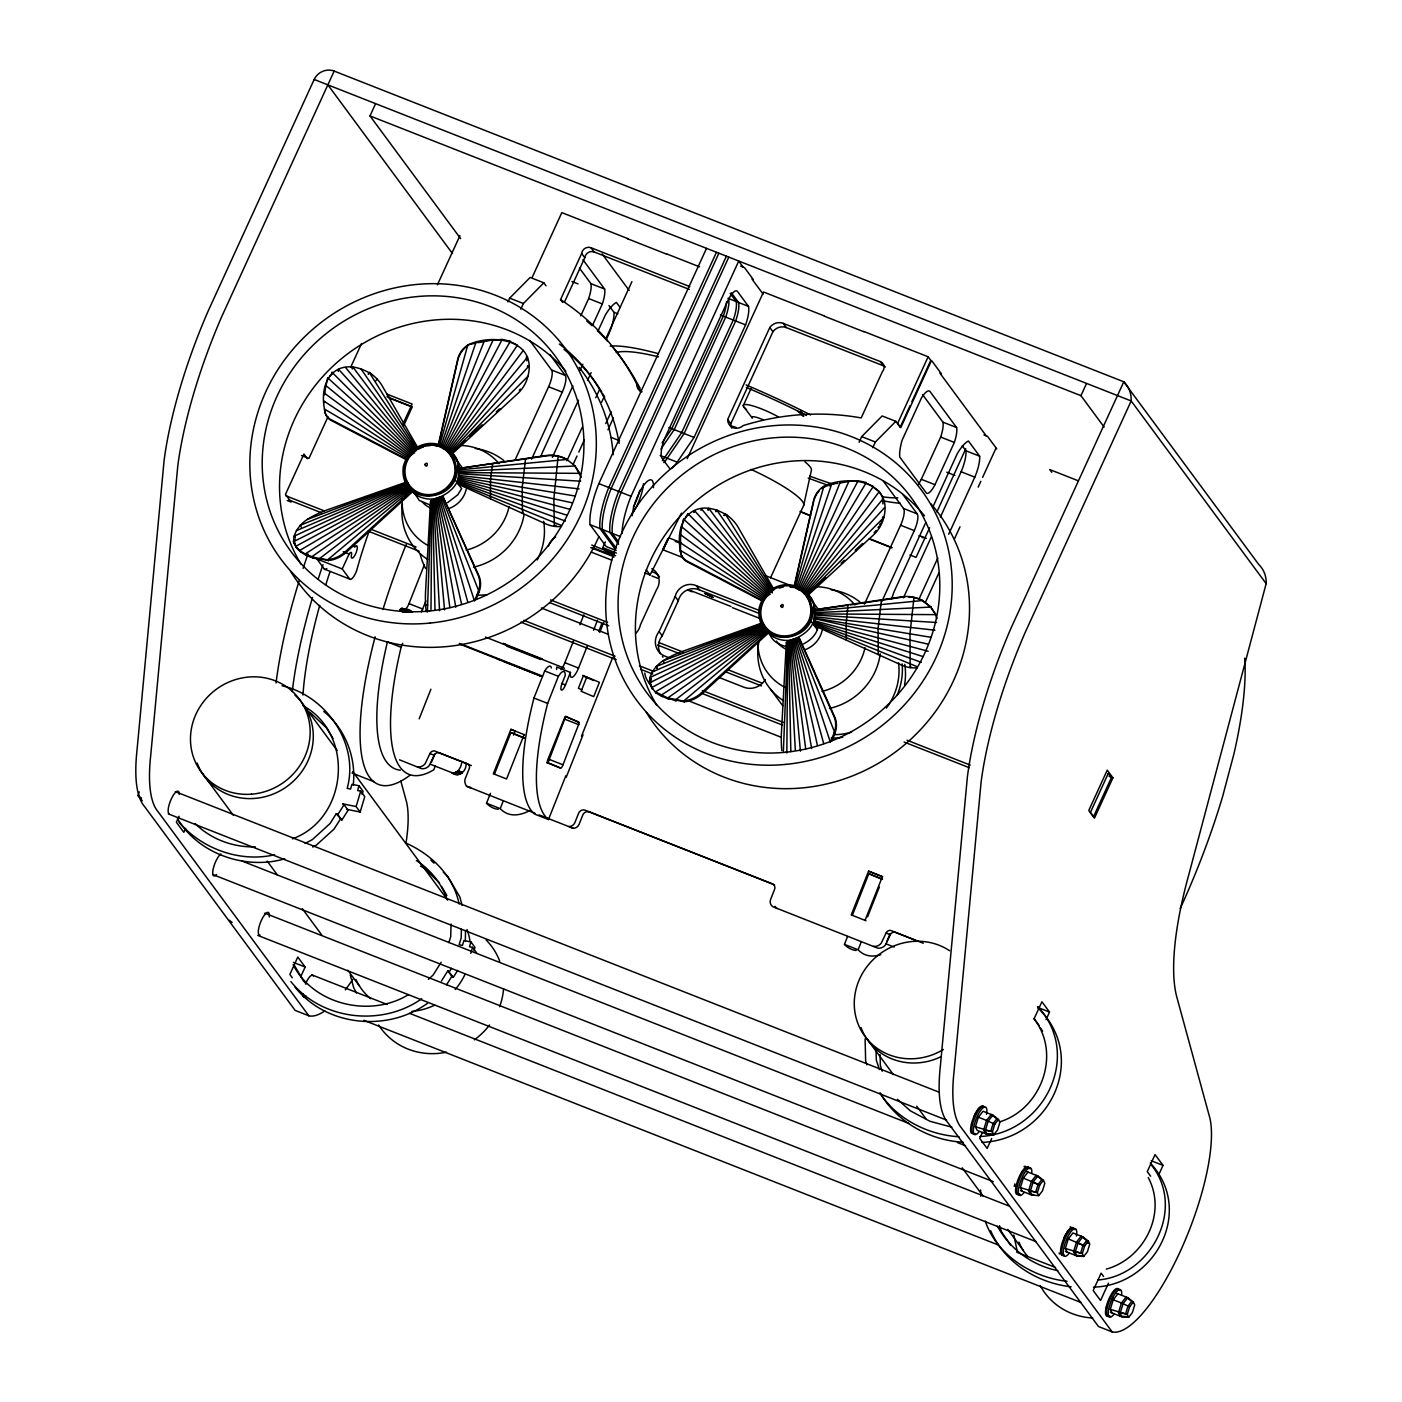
<?xml version="1.0" encoding="UTF-8"?>
<svg xmlns="http://www.w3.org/2000/svg" width="1402" height="1402" viewBox="0 0 1402 1402"><rect width="100%" height="100%" fill="white"/><g stroke="black" fill="none" stroke-linecap="round" stroke-linejoin="round"><path stroke-width="1.5" d="M561.448 526.398A25.306 19.698 26.2 0 1 555.49 526.486L553.965 526.293A25.306 19.698 26.2 0 1 544.957 523.507L458.524 484.391C458.068 472.947 461.871 459.681 450.498 451.759M575.363 496.045L458.454 476.785L458.436 483.234L561.308 525.399M917.311 667.702A25.306 19.698 26.2 0 1 911.353 667.773L909.828 667.58A25.306 19.698 26.2 0 1 900.82 664.793L814.387 625.695C813.931 614.251 817.752 600.967 806.36 593.064M353.251 785.067C356.336 757.641 345.4 728.9 323.792 711.48M430.992 609.484L431.851 500.339C446.257 495.537 461.065 486.512 459.295 468.391C453.109 436.092 411.347 434.602 403.233 466.901C398.816 507.91 459.961 503.844 457.402 465.832M786.837 752.962L787.714 641.625C802.119 636.841 816.928 627.798 815.158 609.677C808.972 577.379 767.209 575.907 759.095 608.205C754.679 649.196 815.824 645.13 813.265 607.119M451.041 924.023L450.743 936.571L448.903 942.635M461.398 929.281L461.205 937.85L459.102 944.738L462.45 945.386L463.922 940.532L470.932 941.916L474.98 947.384L473.999 950.626M465.306 941.18L465.552 930.49M917.171 666.686L814.299 624.538L814.404 616.687L934.941 630.199M427.435 612.061L431.133 500.812L433.814 500.444L432.552 501.373M783.385 751.174L787.714 641.625M406.825 459.243L330.048 419.128A14.809 13.529 -19.9 0 1 326.526 415.588L326.018 414.747A14.809 13.529 -19.9 0 1 324.458 409.086C318.114 375.193 341.282 354.969 371.951 374.422A29.302 16.228 31.2 0 1 376.735 378.698L377.786 379.819A29.302 16.228 31.2 0 1 382.063 385.638L418.287 448.517M682.196 556.927A14.809 13.529 -19.9 0 1 680.706 552.248C673.416 518.127 695.76 495.502 727.813 515.708A29.302 16.228 31.2 0 1 732.598 519.984L733.649 521.123A29.302 16.228 31.2 0 1 737.925 526.924L774.149 589.821M763.757 599.495L680.32 550.373L680.548 551.389L680.566 534.688L765.93 597.532M459.12 471.808L458.524 484.391L459.155 483.077M454.984 468.496L455.089 466.463M810.847 609.782L810.952 607.749M786.995 642.098L788.958 642.204L786.347 642.572L781.527 731.003A59.62 27.725 -87.3 0 0 781.457 745.811L781.597 748.23A59.62 27.725 -87.3 0 0 781.808 750.631M814.965 611.079L922.411 600.529L931.156 607.276L922.201 600.389A34.682 33.63 -51.2 0 0 913.543 597.217A34.612 33.56 -51.2 0 0 902.45 596.726L815.158 609.677L814.387 625.695L815.018 624.381M452.127 453.968L518.389 392.963A31.002 25.744 -74.1 0 0 526.994 379.416C539.823 340.704 494.275 332.467 467.83 344.962A23.571 22.73 -17.5 0 0 457.7 359.385L438.037 446.081M882.577 517.198L883.821 517.548L806.991 594.606L807.99 595.254L874.252 534.25A31.002 25.744 -74.1 0 0 882.857 520.72C895.703 481.99 850.138 473.753 823.693 486.266A23.571 22.73 -17.5 0 0 813.563 500.689L793.9 587.368M411.154 455.335L325.737 385.445L324.721 394.645L324.703 393.401L410.067 456.228M412.258 454.476L327.735 377.874L325.72 386.847L325.737 385.445M767.017 596.621L681.6 526.731L680.829 533.987M768.121 595.78L683.598 519.178L681.582 528.151L681.6 526.731M320.462 559.591C309.754 557.645 297.189 553.229 293.544 541.645C293.561 532.304 299.73 524.436 307.248 519.476A34.209 11.181 -28.1 0 1 315.187 514.99L316.834 514.183A34.209 11.181 -28.1 0 1 326.596 510.083L407.246 481.78L307.248 519.476M295.068 539.525C291.984 540.769 299.187 551.161 295.717 546.342L408.701 485.11L407.702 482.884L296.365 530.692M652.631 689.118L650.493 684.527L651.159 679.024L650.072 677.429L763.845 624.854L764.563 626.396L651.58 687.646L652.666 689.101L649.406 682.949C649.424 673.591 655.593 665.722 663.111 660.763A34.209 11.181 -28.1 0 1 671.05 656.294L672.697 655.47A34.209 11.181 -28.1 0 1 682.459 651.387L762.951 622.646L763.319 623.592L656.048 666.598L657.117 668.456L656.048 666.598M459.295 468.391L459.208 469.863L566.986 459.435L565.111 458.629A34.612 33.56 -51.2 0 0 547.025 455.79L459.295 468.391L546.587 455.44A34.612 33.56 -51.2 0 1 566.285 459.085L575.293 465.99L459.348 471.37M848.052 604.805L846.195 623.329L846.335 640.153M327.735 377.874L327.595 379.364M331.871 373.756L332.081 372.336L413.327 453.67M683.598 519.178L683.457 520.668M769.19 594.974L687.944 513.623L685.385 517.636M803.364 644.009C810.391 640.469 817.261 634.125 818.172 625.958M814.737 618.738L927.826 644.061M770.504 577.869L803.644 505.474L811.32 470.616A55.274 9.604 24.6 0 0 805.011 461.871M331.748 373.826L332.081 372.336M338.408 370.969L338.741 369.462L414.396 452.951M687.944 513.623L687.646 515.147M694.603 510.766L694.13 512.308L694.603 510.766L770.259 594.238M438.703 444.557L457.876 359.981A23.571 22.73 -17.5 0 1 466.761 346.434L467.795 345.716M794.566 585.843L813.738 501.268M475.786 342.999L467.83 344.962L439.282 446.677M483.935 341.685L477.802 342.684M837.73 483.375L831.772 483.795L822.623 487.721A23.571 22.73 -17.5 0 0 821.432 488.667M839.956 483.042L848.648 481.429M1266.146 583.653L1131.169 400.954A27.479 25.814 -36.5 0 0 1123.791 381.8L1258.768 564.498A27.479 25.814 -36.5 0 1 1266.146 583.653L1188.738 874.936A199.645 58.902 -68.5 0 0 1177.154 998.312L1209.944 1118.323A122.395 36.102 -68.5 0 1 1180.344 1251.232A122.395 36.102 -68.5 0 1 1112.154 1331.9L1098.485 1326.52L947.77 1122.511A159.951 47.177 -68.5 0 1 940.356 1066.186L967.415 776.638A202.992 59.883 -68.5 0 1 1011.368 627.36L1123.791 381.8L334.167 71.081A15.492 14.563 -36.5 0 0 314.171 79.476L208.057 311.262A202.992 59.883 -68.5 0 0 164.087 460.539L137.028 750.088A159.951 47.177 -68.5 0 0 144.459 806.413L295.156 1010.421L308.843 1015.802A122.395 36.102 -68.5 0 0 324.791 1010.895M795.74 585.896L823.657 487.002M338.268 371.022L338.741 369.462M701 510.398L701.456 508.838L769.961 591.924M281.995 685.771C325.983 695.55 359.613 743.831 347.17 788.38L350.553 789.063L351.955 784.349L359.017 785.768L357.598 790.5L360.717 791.131L364.765 796.616L360.156 812.038L346.627 809.287L348.117 810.216L341.825 820.1L336.287 813.703L329.996 823.587L312.295 839.658L305.093 843.426M360.156 812.038L356.108 806.553L360.717 791.131M362.119 794.408L363.065 791.254L359.017 785.768M470.932 941.916L469.46 946.771L472.562 947.366L476.61 952.852M470.739 953.325L472.562 947.366M142.268 800.77L138.079 795.705L139.254 791.885M975.442 1126.752L978.368 1117.201L983.047 1111.243L992.896 1115.133L998.487 1119.479L999.871 1122.371L997.523 1130.012L993.79 1134.779L987.008 1134.253L977.159 1130.38L975.442 1126.752L992.406 1131.887L993.79 1134.779M983.643 1129.994L986.587 1120.426L991.249 1114.485L996.84 1118.831L993.107 1123.58L990.758 1131.239L983.643 1129.994L985.378 1133.605L992.143 1134.13M992.896 1115.133L988.217 1121.074L985.291 1130.643L987.008 1134.253M992.406 1131.887L994.754 1124.229L998.487 1119.479M1022.128 1191.227L1020.393 1187.617L1023.337 1178.048L1027.999 1172.107M1028.595 1190.841L1031.539 1181.273L1036.201 1175.332L1041.809 1179.678L1038.076 1184.427L1035.71 1192.086L1028.595 1190.841L1030.33 1194.451L1033.712 1194.714M1043.438 1180.326L1044.823 1183.218L1042.475 1190.876L1038.742 1195.626L1037.357 1192.734L1039.706 1185.076L1043.438 1180.326L1037.848 1175.98L1026.352 1171.459M1067.08 1252.074L1065.345 1248.463L1068.289 1238.895L1072.951 1232.954L1082.8 1236.827L1088.39 1241.173L1089.775 1244.065L1087.426 1251.723L1083.693 1256.472L1076.929 1255.964L1065.432 1251.443M1082.064 1255.841L1075.281 1255.316L1073.564 1251.688L1076.491 1242.137L1081.152 1236.178L1086.76 1240.525L1088.145 1243.416M1086.76 1240.525L1083.027 1245.291L1080.679 1252.932L1073.564 1251.688M1083.693 1256.472L1082.309 1253.581L1084.657 1245.94L1088.39 1241.173M1112.031 1312.938L1110.296 1309.31L1113.241 1299.759L1117.902 1293.801M1118.516 1312.552L1121.442 1302.984L1126.121 1297.043L1131.712 1301.389L1127.979 1306.138L1125.631 1313.797L1118.516 1312.552L1120.233 1316.163L1127.015 1316.688M1127.751 1297.691L1123.09 1303.632L1120.145 1313.201L1121.88 1316.811L1128.645 1317.337L1132.378 1312.57L1134.744 1304.929L1133.359 1302.037L1127.751 1297.691L1116.272 1293.152M1128.645 1317.337L1127.278 1314.445L1129.626 1306.787L1133.359 1302.037M440.543 447.308L475.909 342.491M796.406 588.595L831.772 483.795M476.224 599.32L479.537 590.68A21.713 20.049 -55.5 0 0 478.625 575.1L442.769 496.308C428.714 503.178 410.05 496.956 406.352 480.868M834.979 733.158L797.317 637.928L799.368 638.103L834.488 716.404A21.713 20.049 -55.5 0 1 835.399 731.984L832.087 740.624M546.85 762.67A3.347 0.981 -68.5 0 0 549.286 759.411L565.777 716.299L579.306 722.801L562.973 764.791A3.347 0.981 -68.5 0 1 560.52 768.051L546.85 762.635M352.901 367.079L352.323 368.691L352.901 367.079L415.185 449.972M708.185 509.977L708.764 508.383L772.344 592.993M651.159 679.111L650.072 677.429M403.829 612.026C392.542 607.364 410.698 607.732 412.206 612.271L401.673 608.188L404.617 609.362A7.01 2.068 -68.5 0 0 408.998 603.631L424.315 564.988M435.356 765.79L433.761 769.821A202.834 59.83 -68.5 0 1 401.095 647.303L402.689 643.273M421.283 611.903A7.01 2.068 -68.5 0 0 422.668 609.011L425.893 600.88M419.18 718.84L430.905 689.241M431.43 762.337L434.62 754.276M466.077 763.179C466.778 772.923 456.649 777.742 451.689 772.59C457.946 774.325 461.556 766.438 461.889 761.391M524.576 734.823L510.941 729.32L493.329 773.746L506.578 778.969L524.173 734.525M494.415 774.219L510.924 732.563L524.611 737.943M498.201 809.34A209.529 61.811 -68.5 0 1 486.529 803.241L490.455 793.339M513.518 735.139L515.112 731.108L510.941 729.32M565.865 775.674L548.48 819.539L534.793 814.159A175.53 51.786 -68.5 0 1 533.969 698.021L544.712 670.945A13.74 4.048 -68.5 0 1 551.407 667.948M486.529 803.241L500.216 808.621L503.353 800.7M548.48 819.539A175.53 51.786 -68.5 0 1 547.656 703.401L558.382 676.325A13.74 4.048 -68.5 0 1 565.216 675.484L562.027 683.528A6.309 1.858 -68.5 0 0 561.413 690.117A6.309 1.858 -68.5 0 0 565.462 684.982L570.439 672.417L556.752 667.037A11.356 3.347 -68.5 0 0 556.594 669.49M561.098 669.648A11.356 3.347 -68.5 0 0 564.883 662.673L573.576 640.749M579.885 624.801L583.845 614.83M570.439 672.417A11.356 3.347 -68.5 0 0 572.559 677.148A11.356 3.347 -68.5 0 0 578.553 668.071L587.245 646.129M593.572 630.181L597.532 620.21M598.707 631.496L601.879 623.487M599.758 632.372L603.719 622.365M586.807 676.973L581.129 691.274L593.712 696.636L599.39 682.318L582.741 675.361M581.48 736.278L612.797 657.223M566.145 777.427L583.057 734.771M865.069 920.343L882.401 876.6L868.574 871.15L851.242 914.893L866.015 920.746M852.328 915.366L868.837 873.709L882.524 879.089M856.131 950.486A209.529 61.811 -68.5 0 1 844.442 944.387L847.579 936.466M867.575 916.785L879.369 887.028M844.442 944.387L858.129 949.767L861.266 941.846M886.835 941.846L890.025 933.785M442.594 445.924L484.216 341.247M798.457 587.228L840.078 482.533M442.769 496.308L477.872 574.592A21.713 20.049 -55.5 0 1 478.292 591.591L474.507 600.932L440.175 496.974L441.192 497.342M831.123 740.361L834.155 732.878A21.713 20.049 -55.5 0 0 833.734 715.896L798.632 637.595C783.7 645.008 764.861 637.227 761.339 620.438M708.045 510.013L708.764 508.383M716.702 509.925L715.966 511.572L716.702 509.925L772.099 590.663M334.167 71.081L221.726 316.642A202.992 59.883 -68.5 0 0 177.774 465.937L150.715 755.485A159.951 47.177 -68.5 0 0 158.128 811.811L308.843 1015.802M460.61 238.603L369.988 115.928L375.403 104.116M327.98 416.815L308.931 458.436L301.483 455.51M350.675 367.271L361.558 343.508M179.088 816.279L176.354 822.238L183.82 832.332L185.625 828.354M437.424 284.816L459.891 235.729M403.093 423.737L412.118 404.021L386.689 394.015L389.826 398.256L409.384 405.949M403.443 426.138L412.311 406.773L386.97 396.801M369.409 530.482A167.399 49.385 -68.5 0 0 356.651 570.667A9.849 2.909 -68.5 0 1 349.729 579.096L342.246 568.949L349.08 554.018A5.643 1.665 -68.5 0 1 351.674 553.667A6.642 1.963 -68.5 0 0 353.094 557.681A6.642 1.963 -68.5 0 0 357.212 548.76A6.642 1.963 -68.5 0 0 354.706 547.078A7.553 2.226 -68.5 0 1 353.9 544.607M507.98 301.886L509.697 298.118L530.166 277.438L543.836 282.818L546.026 285.78M532.199 277.333L561.816 212.631L628.026 238.69M520.79 309.141L523.384 303.515L543.836 282.818M562.623 302.446L560.537 299.625L581.655 253.482A6.73 6.327 -36.5 0 1 590.978 247.716L688.154 285.955A11.146 10.462 -36.5 0 1 689.784 286.762M564.55 301.938L584.792 257.723A6.73 6.327 -36.5 0 1 594.115 251.957L689.258 289.39M580.743 315.836L588.665 298.556A19.137 5.643 -68.5 0 0 590.925 283.66L579.447 268.132M515.182 459.733L548.603 386.742A14.3 4.224 -68.5 0 0 551.547 369.988L529.763 340.493M592.66 325.054L602.334 303.936A19.137 5.643 -68.5 0 0 604.612 289.04L582.934 259.72M531.568 459.19L562.272 392.122A14.3 4.224 -68.5 0 0 565.234 375.385L549.847 354.548M300.747 976.686L305.163 967.012L297.802 957.058L289.846 974.443L292.299 977.755M572.892 385.9L542.241 452.846A19.207 5.661 -68.5 0 0 540.927 456.421M580.113 370.146L582.811 364.24M598.146 330.767L605.349 315.012A33.911 10.007 -68.5 0 1 616.424 302.481L620.175 307.546M605.962 338.338L631.916 281.662M552.353 457.315L578.483 400.218M587.508 380.52L591.118 372.652M606.435 339.179L609.134 333.273M566.934 460.732L582.251 427.26M595.78 397.73L599.39 389.844M573.33 464.027L576.976 456.053M578.798 452.075L584.283 440.123M601.598 402.286L603.421 398.291M605.734 423.614L611.167 411.767M607.96 429.818L613.393 417.971M615.057 550.057L606.242 546.587L590.014 524.628A46.108 13.599 -68.5 0 1 598.829 483.62L706.503 248.417M716.44 252.325L608.766 487.528A46.108 13.599 -68.5 0 0 599.951 528.536L616.161 550.495M718.858 253.271L611.167 488.474A46.108 13.599 -68.5 0 0 602.352 529.483L616.074 548.059M726.376 256.233L618.685 491.436A46.108 13.599 -68.5 0 0 609.87 532.445L618.615 544.274M728.777 257.179L621.104 492.382A46.108 13.599 -68.5 0 0 612.288 533.391L618.527 541.838M615.653 555.753L605.857 551.88L602.72 547.656L605.366 541.873M622.067 533.514A46.108 13.599 -68.5 0 1 631.04 496.29L738.714 261.087L743.2 267.151M694.06 437.424L745.584 324.896A22.87 6.747 -68.5 0 0 748.493 306.39L737.715 291.791A16.614 4.907 -68.5 0 0 727.778 300.799L664.127 439.79A21.31 6.291 -68.5 0 0 661.709 457.788L669.946 468.916A22.081 6.519 -68.5 0 0 677.166 462.169L694.06 437.424L668.912 427.522M687.208 458.699L763.529 292.002L823.973 315.8M667.527 539.174L662.725 549.689L683.054 557.698M663.339 549.619L668.754 537.807L680.794 542.556M731.862 428.153A9.481 8.92 -36.5 0 1 730.793 423.772L727.656 419.531L769.786 327.507A11.146 10.462 -36.5 0 1 783.157 323.336L880.316 361.576L883.453 365.799A6.73 6.327 -36.5 0 1 885.381 367.009M730.793 423.772L772.905 331.748A11.146 10.462 -36.5 0 1 786.277 327.577L883.453 365.799M743.235 405.669L751.034 388.617M670.349 658.292L664.25 655.891A16.842 15.825 -36.5 0 1 659.115 631.566L675.168 596.498A15.001 14.09 -36.5 0 1 696.373 585.721L759.341 610.501M660.36 653.647A16.842 15.825 -36.5 0 1 662.235 635.807L678.305 600.722A15.001 14.09 -36.5 0 1 699.51 589.962L758.412 613.147M859.111 442.278L861.687 436.635L882.156 415.956L895.843 421.336L900.207 427.242L910.108 405.599M872.798 447.659L875.374 442.016L895.843 421.336M928.142 356.774L897.613 423.439L900.75 427.68L931.261 361.015L928.142 356.774L863.685 331.415M911.913 401.655L930.823 360.332M918.065 484.566A16.403 4.837 -68.5 0 0 921.307 479.309L940.654 437.056A19.137 5.643 -68.5 0 0 942.915 422.16L922.534 394.558M864.456 604.157L900.592 525.242A14.3 4.224 -68.5 0 0 903.536 508.505L883.032 480.728M934.994 484.689L954.341 442.436A19.137 5.643 -68.5 0 0 956.602 427.54L929.841 391.316A18.927 5.59 -68.5 0 0 921.464 397.94L902.117 440.193A28.986 8.552 -68.5 0 0 899.751 457.034L926.512 493.276A16.403 4.837 -68.5 0 0 934.994 484.689L921.307 479.309M881.753 601.651L914.279 530.622A14.3 4.224 -68.5 0 0 917.223 513.886L903.116 494.801M925.793 522.438L894.248 591.346A19.207 5.661 -68.5 0 0 891.654 599.162M933.013 506.683L957.356 453.512A33.911 10.007 -68.5 0 1 968.414 440.982L979.647 456.176A22.152 6.537 -68.5 0 1 974.811 477.153L948.681 534.267M929.631 527.748L916.067 557.383L909.968 554.982M936.869 511.958L965.785 448.763M903.431 597.795L931.384 536.756M940.409 517.058L961.141 471.773A22.152 6.537 -68.5 0 0 965.96 450.796L962.228 445.731M918.923 599.25L937.85 557.891M925.338 602.527L939.007 572.647M954.517 538.789L959.984 526.837M978.158 487.125L980.839 481.307M982.609 477.416L995.963 448.237M1104.128 427.084L1080.942 395.679L1086.34 383.868M1112.925 777.812L1094.436 818.155L1088.776 810.496L1107.247 770.136L1112.925 777.812L1109.017 776.27M982.399 1132.378L979.683 1138.336L987.131 1148.431L991.687 1138.494M1046.085 1019.604L1049.537 1012.069L1041.914 1001.747L1034.15 1018.693L1039.233 1025.581M1108.491 1283.11L1100.535 1300.513L1093.174 1290.541L1101.131 1273.156L1103.584 1276.468M1158.7 1174.858L1163.029 1165.377L1155.055 1154.582L1147.257 1171.634L1150.674 1176.26M443.05 448.605L493.259 339.67L485.705 341.369M798.912 589.892L849.121 480.956M458.436 483.234L459.102 482.078M814.299 624.538L814.965 623.364M470.248 787.258A9.148 8.745 -66.9 0 0 470.722 787.994L466.551 786.207A9.148 8.745 -66.9 0 1 464.938 779.459L469.127 768.892A3.715 3.54 -66.9 0 0 467.164 763.757L434.708 750.981A4.346 4.153 -66.9 0 0 429.993 753.505L425.104 763.775A8.517 8.149 -66.9 0 1 417.375 766.859M471.335 765.527L438.896 752.769A4.346 4.153 -66.9 0 0 434.182 755.275L429.275 765.562A8.517 8.149 -66.9 0 1 421.546 768.647L399.535 759.831M923.27 943.231L890.813 930.455A4.346 4.153 -66.9 0 0 886.117 932.978L881.21 943.248A8.517 8.149 -66.9 0 1 873.481 946.332M915.278 940.216L895.002 932.242A4.346 4.153 -66.9 0 0 890.288 934.766L885.381 945.036A8.517 8.149 -66.9 0 1 877.67 948.12L773.01 906.796A6.099 5.836 -66.9 0 1 770.627 899.365L774.5 889.587A4.276 4.083 -66.9 0 0 772.397 883.856L585.195 810.198A5.24 5.012 -66.9 0 0 578.518 813.493L574.978 822.396A6.467 6.186 -66.9 0 1 569.089 826.549L573.278 828.337A6.467 6.186 -66.9 0 0 579.166 824.166L582.689 815.263A5.24 5.012 -66.9 0 1 589.366 811.968L774.535 884.837M523.086 512.01L522.438 513.325L522.227 487.283L525.54 458.98M910.827 666.318L910.178 667.632L909.968 633.827L913.981 597.585A34.682 33.63 -51.2 0 1 920.991 599.933L922.411 600.529M458.401 482.025L458.997 480.851L458.401 482.025L565.462 521.071M644.762 572.892L650.055 574.978L681.442 513.167M814.264 623.329L814.86 622.137L814.264 623.329L921.324 662.357M368.428 374.124L369.287 372.459L371.53 374.106M445.31 447.343L502.214 339.459L494.573 339.985M801.173 588.63L858.077 480.763L848.683 481.324M458.366 480.763L458.927 479.729L458.366 480.763L567.232 515.288M814.229 622.067L814.79 621.016L814.229 622.067L923.094 656.592M458.366 479.466L458.892 478.573L458.366 479.466L570.211 509.417M814.229 620.771L814.755 619.859L814.229 620.771L928.142 651.264M445.503 449.937L510.468 341.212L502.214 339.459M801.366 591.223L866.331 482.498L858.077 480.763M368.288 374.124L369.287 372.459L417.288 448.903M376.016 380.661L377.015 378.996M441.157 962.245L433.183 974.951L428.399 979.402M441.42 981.032L447.851 970.815L453.372 977.229L457.648 970.412M449.323 971.744L451.462 968.344M446.537 984.817L451.9 976.3L447.851 970.815M341.825 820.1L337.777 814.615L344.068 804.73L342.579 803.802L356.108 806.553M340.335 819.171L334.044 829.073L316.344 845.143L312.734 847.036M571.963 502.757L458.401 478.135L458.892 477.381M447.921 448.798L517.443 345.155L509.767 341.405M803.784 590.084L873.306 486.459L867.487 483.76M662.13 442.787L671.786 428.661L723.309 316.133A22.87 6.747 -68.5 0 0 726.481 302.008M660.92 449.043L674.204 429.608L725.71 317.08A22.87 6.747 -68.5 0 0 728.619 298.573M447.869 451.286L523.402 350.272M803.732 592.59L879.264 491.576L874.042 487.878M814.317 618.072L931.226 637.332M814.264 619.439L814.737 618.51M804.871 593.274L883.365 498.429L879.264 491.576M1037.848 1175.98L1033.186 1181.921L1030.242 1191.49L1031.977 1195.1L1038.742 1195.626M1082.8 1236.827L1078.138 1242.768L1075.194 1252.337L1076.929 1255.964M449.008 451.97L527.485 357.142L526.433 357.019L526.907 360.875M526.469 357.23L527.485 357.142M329.523 376.349L331.783 373.861M450.095 452.636L528.607 366.448L527.45 366.202L528.607 366.448M805.957 593.94L884.469 507.734M451.129 453.302L527.958 376.262M882.489 517.496L883.821 517.548M320.357 559.678L319.516 558.627L410.541 488.912L411.645 491.121L344.068 552.861A29.968 26.603 -38.2 0 1 337.952 556.717L336.305 557.47A29.968 26.603 -38.2 0 1 327.717 559.766C316.274 558.346 303.27 555.875 295.717 546.342M764.966 627.272L767.507 632.407L699.948 694.148A29.968 26.603 -38.2 0 1 693.815 698.021L692.167 698.757A29.968 26.603 -38.2 0 1 683.58 701.053L667.773 697.968L655.417 691.852L764.966 627.272L764.563 626.396M455.58 449.288L464.956 440.649M469.652 436.32L482.165 424.806M496.238 411.855L499.357 408.963L500.602 409.331M814.562 587.701L825.515 577.624M841.147 563.218L844.284 560.344M862.633 543.45L855.22 550.267L856.464 550.618M405.16 496.536L411.732 490.823L412.311 491.944L344.734 553.685A29.968 26.603 -38.2 0 1 338.601 557.558L336.953 558.311A29.968 26.603 -38.2 0 1 330.118 560.344L327.717 559.766L411.084 489.999M319.516 558.627L328.664 560.555M767.507 632.407L768.173 633.248L700.597 694.989A29.968 26.603 -38.2 0 1 694.463 698.862L692.816 699.598A29.968 26.603 -38.2 0 1 685.981 701.631L683.58 701.053L766.947 631.286M766.403 630.217L675.378 699.913L684.527 701.841M431.133 500.812L433.095 500.97L430.484 501.285L425.665 589.716A59.62 27.725 -87.3 0 0 425.595 604.507L425.735 606.926A59.62 27.725 -87.3 0 0 426.19 611.693M312.821 557.838L311.91 556.682L410.032 487.878L409.104 485.968L299.555 550.565L300.571 551.95M675.378 699.913L676.22 700.982L667.773 697.968L765.895 629.183M580.726 481.201L459.067 473.701M936.589 622.488L814.93 615.005M306.179 555.21L305.215 553.948L409.542 486.897L410.278 487.826L409.542 486.897M661.078 695.234L662.13 696.461L661.078 695.234L765.404 628.201M418.182 449.218L423.369 446.835L421.564 447.361M771.293 592.117L772.52 591.399M447.501 502.705L457.823 494.748L461.626 488.615L455.002 479.642M439.562 610.746L433.533 499.41L436.916 498.762L435.496 498.534L449.849 607.609M790.851 751.56L788.52 641.17L791.166 640.837L789.396 640.714L795.302 749.86M416.657 450.112L410.646 455.51A25.657 24.097 -36.5 0 0 414.151 489.946A25.657 24.097 -36.5 0 0 449.499 484.444C464.307 468.023 446.87 438.335 424.771 446.432M651.58 687.646L656.434 693.236L662.042 696.514M408.508 994.596C370.671 1018.01 313.627 1005.111 293.088 964.611M421.722 998.732C381.8 1027.018 321.741 1020.306 290.915 981.61M427.575 1003.236C387.408 1032.345 326.298 1026.509 294.963 987.096M292.457 838.852C347.959 818.558 355.109 734.262 303.077 705.679M293.544 541.645L294.63 543.222L293.544 541.645L408.315 484.303M649.406 682.949L650.493 684.527L649.406 682.949L764.178 625.59M999.591 1121.863C1041.336 1109.192 1061.594 1053.778 1033.975 1018.851M1106.301 1269.125C1144.26 1258.558 1167.358 1213.326 1148.238 1177.54M294.21 536.142L295.296 537.72L294.21 536.142L407.982 483.55M438.002 498.341L441.052 497.395L440.175 496.974M652.228 671.979L763.564 624.188M792.919 640.013L795.81 638.997L794.794 638.629L823.693 743.516M407.456 482.306L300.186 525.294L301.255 527.152M438.949 498.008L437.722 497.71L461.591 604.262M763.109 623.084L663.111 660.763L664.162 662.62M793.812 639.645L792.445 639.417L811.653 748.51M578.816 721.925L565.129 716.527L548.252 758.517A3.172 0.929 -68.5 0 0 547.639 762.548L560.537 768.016M458.769 472.597L579.92 473.35L574.873 465.797L581.182 477.311M814.632 613.883L935.782 614.637L930.735 607.084L815.21 612.674M930.735 607.084L935.695 614.479M779.232 588.121L783.455 586.912M427.89 445.608L430.502 445.538M479.116 591.854L441.455 496.623L443.505 496.816M274.652 854.764C239.97 862.738 202.063 848.999 178.965 822.168M284.711 858.813C245.613 870.239 198.471 854.081 177.441 818.558M436.092 499.13L434.48 498.972L444.557 609.852M979.91 1136.514C1043.666 1133.815 1083.29 1055.478 1037.743 1006.548M981.943 1142.402C1050.203 1139.528 1089.372 1057.02 1037.568 1007.565M1097.819 1280.008C1151.515 1275.855 1186.548 1207.42 1150.797 1164.308M1093.42 1287.141C1155.195 1285.652 1194.837 1210.434 1150.253 1163.012M848.49 605.156L815.158 609.677M850.558 604.858L902.888 597.077A34.612 33.56 -51.2 0 1 904.711 596.919M434.392 445.503L437.406 446.222M790.255 586.79L793.269 587.508M255.287 846.843C233.38 847.544 210.686 839.185 195.176 823.57M959.056 1136.724C928.229 1135.059 896.894 1119.182 879.843 1093.017M963.104 1142.209C930.017 1140.509 897.017 1122.231 880.333 1093.174M1067.08 1281.288C1032.223 1277.467 996.91 1255.316 985.273 1221.142M1071.128 1286.773C1037.462 1283.145 1004.165 1262.501 990.688 1230.728M425.612 604.998L427.68 605.103M786.347 642.572L788.415 642.677M434.988 610.273L432.64 499.866L434.532 499.988M431.851 500.339L433.726 500.496M432.64 499.866L435.303 499.533L433.533 499.41M788.52 641.17L790.29 641.292M800.419 751.157L790.342 640.258L792.007 640.416M789.396 640.714L791.061 640.854M882.296 498.323L883.365 498.429M458.542 475.401L579.079 488.895M434.725 498.867L436.285 499.042M434.48 498.972L436.022 499.147M790.342 640.258L792.148 640.346M556.138 525.172L554.316 526.328L553.86 498.832L558.119 456.281M435.496 498.534L436.916 498.762M456.579 774.517L430.624 764.353M1037.357 1192.734L1020.393 1187.617M1082.309 1253.581L1065.345 1248.463M1127.278 1314.445L1110.296 1309.31M817.454 745.549L793.585 639.014L794.881 639.277M792.445 639.417L793.742 639.68M790.009 586.737C808.814 587.824 817.173 612.236 805.361 625.73A25.657 24.097 -36.5 0 1 770.013 631.25A25.657 24.097 -36.5 0 1 766.508 596.796M430.467 505.106L419.321 500.461L412.854 490.682M788.029 646.813C780.283 645.656 772.152 641.643 769.593 633.686M312.751 557.733L311.91 556.682M668.789 699.072L667.773 697.968M440.614 447.045L443.558 448.658M796.476 588.332L799.42 589.962M951.818 1127.155L930.052 1121.32L910.389 1110.857L897.438 1099.343M1057.844 1270.615C1032.415 1265.673 1009.861 1249.042 997.47 1226.294M467.812 602.229L438.931 497.324L440.088 497.64M437.722 497.71L438.896 498.025M793.585 639.014L794.759 639.33M438.931 497.324L439.948 497.71M830.37 742.236L796.038 638.26L798.194 638.348L797.317 637.928M794.794 638.629L795.81 638.997M314.171 79.476L1131.169 400.954L1025.055 632.74A202.992 59.883 -68.5 0 0 981.102 782.036L954.043 1071.584A159.951 47.177 -68.5 0 0 961.457 1127.909L1112.154 1331.9M369.988 115.928L1080.942 395.679M740.589 266.135L744.532 267.677L753.242 279.454M667.282 254.13L699.528 266.818M627.185 238.62L667.194 254.375M824.323 316.186L863.947 331.783M727.971 298.311L748.493 306.39M720.418 314.994L745.584 324.896M983.941 434.953L987.516 436.355L996.752 448.868M590.925 283.66L604.612 289.04M942.915 422.16L956.602 427.54M571.946 281.522L578.01 283.905M1077.998 480.676L1049.712 469.547L1051.728 472.281M588.665 298.556L602.334 303.936M940.654 437.056L954.341 442.436M608.976 305.531L613.971 312.295L617.879 313.82M965.96 450.796L979.647 456.176M961.141 471.773L974.811 477.153M509.697 298.118L523.384 303.515M861.687 436.635L875.374 442.016M946.753 472.211L954.902 475.418M551.547 369.988L565.234 375.385M903.536 508.505L917.223 513.886M548.603 386.742L562.272 392.122M900.592 525.242L914.279 530.622M926.319 538.315L920.22 535.914A6.099 5.836 -66.9 0 0 918.923 535.774M660.184 455.475L677.166 462.169M800.262 511.415L810.549 515.603M869.45 538.631L891.935 547.621M611.377 437.477L619.509 440.684M800.279 511.818L810.444 515.813M869.345 538.999L891.69 547.779M598.829 483.62L631.04 496.29M765.387 575.609L789.571 585.125M590.014 524.628L620.455 536.598M602.72 547.656L616.459 553.054M591.749 545.028L614.094 553.808M592.24 547.463L612.166 555.297M590.82 547.656L613.165 556.454M690.976 590.715L730.985 606.453M591.469 552.195L611.605 560.117M651.877 575.959L657.924 578.343M688.137 590.224L692.15 591.819M732.335 607.609L760.725 618.79M285.693 495.712L324.405 510.941M371.267 529.378L416.096 547.008M550.548 599.916L607.592 622.365M658.537 642.414L682.984 652.035M727.796 669.665L762.443 683.3M907.076 740.221L970.237 765.071M288.83 499.936L321.426 512.764M368.288 531.2L419.216 551.249M549.602 602.562L608.696 625.8M657.591 645.043L680.005 653.858M724.816 671.505L761.496 685.928M904.097 742.044L969.29 767.7M287.217 500.514L291.125 502.056L285.465 494.398L303.936 454.038L307.336 458.647M719.103 677.464L743.481 687.068A17.245 16.193 -36.5 0 0 765.334 679.549M541.347 607.995L608.38 634.37M523.84 620.315L615.11 656.224M639.452 665.81L653.647 671.383M702.314 690.538L783.438 722.468M343.245 551.705L349.08 554.018M520.878 622.155L616.214 659.659M640.539 669.245L652.719 674.029M701.386 693.184L782.526 725.114M687.751 700.509L781.335 737.329M342.246 568.949L316.905 558.977L324.388 569.124L349.729 579.096M564.883 662.673L578.553 668.071M408.998 603.631L422.668 609.011M542.469 659.028L503.09 643.395L505.877 644.587M485.39 637.051L564.498 668.193M506.858 646.217L540.576 659.483M401.27 608.503L411.154 612.253M401.042 608.731L408.981 611.693M400.832 609.011L408.753 611.938M400.709 609.169L408.525 612.236M400.481 609.502L406.457 611.64M400.376 609.677L406.23 611.991M400.253 609.87L406.124 612.183M400.026 610.273L404.056 611.605M399.815 610.711L403.723 612.236M544.712 670.945L558.382 676.325M459.435 643.378L542.592 676.115M561.554 683.44L565.462 684.982M459.4 643.956L540.857 676.132L503.16 661.288M537.404 674.642L541.435 676.237M533.969 698.021L547.656 703.401M401.095 647.303L387.408 641.923A202.834 59.83 -68.5 0 0 400.394 770.171M565.164 719.349L578.851 724.729M882.629 876.811L868.574 871.15M549.286 759.411L562.973 764.791M886.046 943.861L894.178 947.069M1037.813 1007.46L1049.537 1012.069M466.551 786.207L535.073 813.3M539.087 814.895L573.278 828.337M1151.305 1160.768L1163.029 1165.377M175.285 791.639L939.393 1092.298M978.368 1117.201L988.217 1121.074M168.293 813.861L946.665 1120.145M242.266 861.143L908.566 1123.335M957.461 1142.577L965.61 1145.784M1023.337 1178.048L1039.706 1185.076M1020.481 1190.578L1031.977 1195.1M212.859 874.568L993.264 1181.641M264.803 913.175L1008.529 1205.825M1068.289 1238.895L1084.657 1245.94M257.81 935.414L1036.183 1241.699M293.439 962.403L305.163 967.012M311.805 974.846L387.18 1004.498M409.594 1013.331L998.469 1245.046M1016.818 1252.249L1055.531 1267.496M1113.241 1299.759L1123.09 1303.632M1110.384 1312.29L1121.88 1316.811M302.762 996.261L306.828 997.873M363.889 1020.323L1081.135 1302.546M352.007 772.993L373.896 781.703M306.267 555.174L305.215 553.948M661.797 696.163L668.684 699.142M305.934 554.877L312.646 557.61M593.922 680.583L583.25 676.044L578.395 688.294L581.953 689.802M497.027 658.73L501.197 660.517M868.837 873.709L881.683 879.177M510.924 732.563L523.77 738.03M886.117 932.978L890.288 934.766M429.993 753.505L434.182 755.275M458.226 770.644L462.397 772.432M458.051 770.82L462.222 772.607M457.876 770.995L462.047 772.782M457.49 771.328L461.854 772.94M461.468 773.256L457.28 771.486L461.258 773.396M456.666 771.889L461.048 773.536M456.439 772.011L460.627 773.799M456 772.239L460.399 773.904M455.527 772.414L459.944 774.114M455.3 772.502L459.47 774.272M454.826 772.625L459.243 774.342M454.108 772.747L458.769 774.465M453.617 772.8L458.033 774.552M452.636 772.765L457.543 774.587M986.587 1120.426L994.754 1124.229M1031.539 1181.273L1038.076 1184.427M1076.491 1242.137L1083.027 1245.291M1121.442 1302.984L1129.626 1306.787M796.038 638.26L796.914 638.699M834.155 732.878L835.049 733.316M478.292 591.591L479.186 592.03M762.688 600.529L685.911 560.414A14.809 13.529 -19.9 0 1 682.406 556.892M761.093 600.424L686.226 561.308A14.809 13.529 -19.9 0 1 682.721 557.786L681.88 556.051A14.809 13.529 -19.9 0 1 680.32 550.373M407.141 460.136L330.364 420.022A14.809 13.529 -19.9 0 1 326.859 416.482L326.333 415.64A14.809 13.529 -19.9 0 1 324.843 410.961L324.686 410.103M307.126 711.164L310.929 713.232L326.421 727.813L332.957 738.486M405.634 842.988C431.185 854.063 453.617 875.935 459.067 903.975M416.412 860.6C430.467 869.503 441.805 883.698 447.045 899.506M420.477 866.068L424.228 868.153L439.457 882.892M801.997 591.434L804.397 593.817M446.134 450.13L448.535 452.513M324.458 409.086L407.894 458.209M656.504 693.201L655.417 691.852L656.434 693.236M300.519 551.845L299.555 550.565M336.287 813.703L337.777 814.615M451.9 976.3L453.372 977.229M680.478 543.888L680.25 542.679L764.844 598.496M324.51 402.532L324.388 401.393L408.981 457.192M138.079 795.705L141.584 798.124M727.393 515.393L725.149 513.763L724.151 515.41L725.149 513.763L773.15 590.207M229.367 920.308L232.171 922.481M881.402 600.284L878.09 628.587L878.3 654.611M492.628 463.869L490.507 478.976L490.472 498.849M797.493 410.944L803.451 416.306M430.852 860.162L433.972 863.176M443.312 872.219L447.974 876.741L459.891 897.07L462.047 905.324M306.53 983.889L303.48 980.944L293.964 964.681M811.11 599.46L818.312 609.362M455.229 458.174L462.45 468.058M806.43 595.885L808.008 598.672M450.568 454.598L452.145 457.367M345.593 367.552L414.098 450.638M683.58 701.053L684.334 701.999M327.717 559.766L328.471 560.712M744.111 407.316L752.366 418.094A12.793 2.226 24.6 0 1 763.459 419.899M931.962 361.033L941.478 373.913M939.901 373.125L986.342 435.987M751.98 279.051L763.109 294.105M783.157 323.336L786.277 327.577M769.786 327.507L772.905 331.748M731.371 292.755L738.556 302.481A22.87 6.747 -68.5 0 1 735.647 320.988L684.141 433.516L667.229 458.261A22.081 6.519 -68.5 0 1 663.812 462.607M730.162 293.421L736.155 301.535A22.87 6.747 -68.5 0 1 733.246 320.042L681.722 432.57L664.828 457.315A22.081 6.519 -68.5 0 1 662.357 460.627M602.089 253.815L629.183 290.494M590.978 247.716L594.115 251.957M581.655 253.482L584.792 257.723M560.537 299.625A247.891 232.907 -36.5 0 1 636.613 383.71L639.75 387.933A9.481 8.92 -36.5 0 0 640.521 391.754M810.864 620.928L817.489 629.901M327.858 84.856L452.443 253.499M696.373 585.721L699.51 589.962M770.539 689.206L782.754 705.749M675.168 596.498L678.305 600.722M646.217 569.773L650.055 574.978M611.447 553.632L614.006 557.102M659.115 631.566L662.235 635.807M865.998 1037.585L893.302 1074.528M916.698 1106.213L925.793 1118.533M962.193 1167.796L982.995 1195.959M1007.705 1229.379L1023.302 1250.496M304.672 706.52L337.181 750.508M352.778 771.626L447.676 900.084M344.068 804.73L348.117 810.216M202.203 773.168L233.398 815.386M267.204 861.143L277.596 875.216M302.306 908.654L321.794 935.046M347.801 970.254L359.508 986.079M649.95 684.123L651.001 685.596M294.087 542.819L295.139 544.309M360.84 368.638L416.236 449.359M1010.491 1245.029L1001.519 1231.78L999.486 1225.698M1040.337 1027.789L1042.667 1031.259M441.577 886.502L446.87 895.527M809.48 601.405L810.146 604.104M453.617 460.119L454.283 462.818M356.371 992.984L353.532 987.306L350.272 974.951M800.77 410.611L803.591 416.429M935.362 614.602L937.044 618.615M681.95 556.138L682.266 557.032M326.088 414.852L326.403 415.746M882.226 1071.251L880.351 1065.538L880.07 1054.672M879.44 1069.586L876.303 1060.052L876.022 1049.187M866.927 1064.801L865.647 1060.893L865.104 1038.9M400.867 781.177L406.615 802.224A122.395 36.102 -68.5 0 1 406.037 842.812M1017.326 1251.723L1013.839 1235.057M680.25 542.679L680.478 543.696M324.388 401.393L324.616 402.409M436.583 498.113L455.773 607.206M791.359 639.838L805.712 748.896M882.541 500.356L882.98 503.984M680.566 534.688L680.689 535.827M980.611 1189.947L980.787 1196.256M324.703 393.401L324.721 394.645M1106.441 1308.276A11.672 3.435 -68.5 0 1 1106.756 1306.384M1111.786 1294.484A11.672 3.435 -68.5 0 1 1112.82 1293.117M971.586 1124.93A12.162 3.593 -68.5 0 1 971.919 1122.967M974.022 1116.395A12.162 3.593 -68.5 0 1 976.055 1112.277M977.141 1110.559A12.162 3.593 -68.5 0 1 981.032 1107.194M1016.292 1186.215A12.04 3.558 -68.5 0 1 1016.713 1184.182M1022.146 1172.142A12.04 3.558 -68.5 0 1 1023.215 1170.898M1024.196 1192.401A14.774 4.364 -68.5 0 1 1018.36 1190.403A14.774 4.364 -68.5 0 1 1025.931 1170.933A14.774 4.364 -68.5 0 1 1031.767 1172.931M1020.043 1194.276A14.774 4.364 -68.5 0 1 1019.289 1179.608A14.774 4.364 -68.5 0 1 1029.944 1168.847M1018.956 1193.838A14.774 4.364 -68.5 0 1 1018.185 1179.187A14.774 4.364 -68.5 0 1 1028.84 1168.409M1067.045 1232.165A12.127 3.575 -68.5 0 1 1072.25 1229.116M1061.7 1246.553A12.127 3.575 -68.5 0 1 1061.997 1244.643M1063.978 1238.124A12.127 3.575 -68.5 0 1 1065.958 1233.953M1114.099 1314.095A14.774 4.364 -68.5 0 1 1108.263 1312.114A14.774 4.364 -68.5 0 1 1115.834 1292.644A14.774 4.364 -68.5 0 1 1121.67 1294.624M1109.963 1315.987A14.774 4.364 -68.5 0 1 1109.192 1301.319A14.774 4.364 -68.5 0 1 1119.847 1290.541M1108.859 1315.549A14.774 4.364 -68.5 0 1 1108.106 1300.881A14.774 4.364 -68.5 0 1 1118.761 1290.12M1063.908 1254.702A14.774 4.364 -68.5 0 1 1063.154 1240.034A14.774 4.364 -68.5 0 1 1073.809 1229.256M1069.148 1253.248A14.774 4.364 -68.5 0 1 1063.382 1250.531A14.774 4.364 -68.5 0 1 1071.741 1230.746A14.774 4.364 -68.5 0 1 1076.421 1236.038M1063.925 1255.649A14.774 4.364 -68.5 0 1 1064.784 1239.123A14.774 4.364 -68.5 0 1 1074.896 1229.694M975.091 1133.429A14.774 4.364 -68.5 0 1 973.829 1120.11A14.774 4.364 -68.5 0 1 984.519 1106.932M979.244 1131.537A14.774 4.364 -68.5 0 1 973.461 1128.838A14.774 4.364 -68.5 0 1 981.838 1109.035A14.774 4.364 -68.5 0 1 986.517 1114.327M972.007 1133.499A14.774 4.364 -68.5 0 1 973.777 1116.991A14.774 4.364 -68.5 0 1 983.415 1106.511M746.512 409.542A25.604 4.451 24.6 0 1 749.86 405.125A25.604 4.451 24.6 0 1 778.005 416.692M922.06 537.667A6.099 5.836 -66.9 0 1 924.391 537.685M777.181 908.584A6.099 5.836 -66.9 0 1 775.061 906.34M750.981 469.39A62.81 10.901 24.6 0 1 803.644 505.474M1059.579 1254.019A14.774 4.364 -68.5 0 1 1059.106 1252.967M1070.076 1227.013A14.774 4.364 -68.5 0 1 1070.988 1227.03M486.179 940.023A68.856 64.702 -36.5 0 1 499.778 961.299M503.581 988.708A68.856 64.702 -36.5 0 1 499.603 1006.706M489.526 1025.02A68.856 64.702 -36.5 0 1 474.402 1039.811M446.484 1052.201A68.856 64.702 -36.5 0 1 378.663 1025.002M467.024 929.526A61.127 57.447 -36.5 0 1 469.915 940.497M464.938 974.495A61.127 57.447 -36.5 0 1 455.229 989.409M434.725 1005.111A61.127 57.447 -36.5 0 1 411.908 1011.35M370.689 998.697A61.127 57.447 -36.5 0 1 355.898 979.472M941.215 1056.6A61.127 57.447 -36.5 0 1 860.951 1027.491M1092.701 1317.985A68.856 64.702 -36.5 0 1 1040.302 1285.774M1027.771 1256.543A61.127 57.447 -36.5 0 1 1018.939 1242.172M943.371 1049.485A61.127 57.447 -36.5 0 1 866.541 1038.409A61.127 57.447 -36.5 0 1 871.413 961.404A61.127 57.447 -36.5 0 1 949.592 950.714M305.478 983.976A11.672 3.435 -68.5 0 1 313.312 976.02M306.144 996.209A11.672 3.435 -68.5 0 1 302.99 993.825M260.001 935.064A12.127 3.575 -68.5 0 1 262.121 918.836A12.127 3.575 -68.5 0 1 269.307 916.961M352.831 979.279A122.395 36.102 -68.5 0 1 345.313 989.865M216.556 874.533A12.04 3.558 -68.5 0 1 213.157 869.117A12.04 3.558 -68.5 0 1 220.885 853.923M524.085 514.499A62.81 59.007 -36.5 0 1 473.508 567.162M427.663 559.433A62.81 59.007 -36.5 0 1 402.427 504.089M475.313 448.482A62.81 59.007 -36.5 0 1 503.879 460.575M730.197 425.682A55.274 9.604 24.6 0 1 736.383 427.557M675.256 541.452A62.81 10.901 24.6 0 1 679.076 542.644M292.247 691.642A247.593 68.645 -68.3 0 1 312.523 597.445M318.201 579.044A247.593 68.645 -68.3 0 1 323.003 564.62M276.071 682.984A247.593 68.645 -68.3 0 1 299.187 580.708M303.112 568.406A247.593 68.645 -68.3 0 1 307.984 553.948M410.208 775.078A226.861 62.897 -68.3 0 1 375.14 636.788M382.974 609.449A226.861 62.897 -68.3 0 1 406.177 544.537M302.955 695.077A226.861 62.897 -68.3 0 1 319.726 605.401M325.912 584.459A226.861 62.897 -68.3 0 1 329.891 572.051M1244.713 658.169A242.739 67.296 -68.3 0 1 1233.935 753.89L1222.649 796.424A242.739 67.296 -68.3 0 1 1180.204 908.531M1014.277 1186.425A14.774 4.364 -68.5 0 1 1014.82 1183.901M1024.038 1166.692A14.774 4.364 -68.5 0 1 1025.125 1166.166M294.928 695.129A61.127 57.447 -36.5 0 1 286.043 787.135A61.127 57.447 -36.5 0 1 197.156 763.074M168.994 813.651A12.162 3.593 -68.5 0 1 172.201 797.142A12.162 3.593 -68.5 0 1 179.246 794.391M898.507 662.813A62.81 59.007 -36.5 0 1 886.379 708.08M851.592 732.159A62.81 59.007 -36.5 0 1 833.612 734.683M579.096 367.359A176.967 166.277 -36.5 0 1 613.2 454.704M598.777 536.843A176.967 166.277 -36.5 0 1 449.709 646.269A176.967 166.277 -36.5 0 1 290.477 571.14M1112.259 1298.865A11.672 3.435 -68.5 0 1 1113.276 1296.973M880.736 954.657A209.529 61.811 -68.5 0 1 858.129 949.767M663.006 657.152A16.842 15.825 -36.5 0 1 662.392 656.522M425.665 568.529A68.4 64.264 -36.5 0 1 420.074 553.702M548.41 546.184A15.001 14.09 -36.5 0 1 554.211 537.965M554.912 537.474A15.001 14.09 -36.5 0 1 555.648 537.019M651.755 571.63A15.615 14.686 -36.5 0 1 659.466 576.748M651.825 568.651A15.615 14.686 -36.5 0 1 656.539 589.611L640.469 624.696A17.245 16.193 -36.5 0 1 636 633.161M902.117 663.829A67.156 63.09 -36.5 0 1 897.122 695.252M842.69 737.329A67.156 63.09 -36.5 0 1 831.246 738.065M904.781 664.373A67.156 63.09 -36.5 0 1 904.553 684.895M613.971 312.295A22.152 6.537 -68.5 0 1 610.851 328.874M610.589 329.61A22.152 6.537 -68.5 0 1 609.747 331.818M639.803 490.279A23.361 6.887 -68.5 0 1 633.389 506.963M632.179 515.761A23.361 6.887 -68.5 0 1 644.009 484.934A23.361 6.887 -68.5 0 1 653.42 487.651M643.483 483.743A23.361 6.887 -68.5 0 1 631.636 514.569M897.841 497.833A164.314 28.531 24.6 0 1 882.296 496.746M833.682 484.409A164.314 28.531 24.6 0 1 809.708 476.102M641.485 391.438A164.314 28.531 24.6 0 1 638.296 389.125M616.197 352.515A164.314 28.531 24.6 0 1 658.484 356.862M746.355 387.46A164.314 28.531 24.6 0 1 806.395 415.342M900.347 503.283A176.967 30.721 24.6 0 1 882.331 500.637M830.212 485.968A176.967 30.721 24.6 0 1 808.2 478.064M610.221 346.101A176.967 30.721 24.6 0 1 658.099 353.584M746.074 384.937A176.967 30.721 24.6 0 1 810.584 414.939M530.149 810.409A209.529 61.811 -68.5 0 1 500.216 808.621M326.806 568.529A9.849 2.909 -68.5 0 1 324.388 569.124M559.38 344.051A177.143 166.435 -36.5 0 1 619.158 443.435M642.011 391.841A9.481 8.92 -36.5 0 1 636.613 383.71M727.656 419.531A9.481 8.92 -36.5 0 0 743.113 425.612A247.891 232.907 -36.5 0 1 861.196 417.936L882.331 371.793A6.73 6.327 -36.5 0 0 880.316 361.576M611.991 346.347A247.891 232.907 -36.5 0 1 639.75 387.933M586.719 321.023A247.891 232.907 -36.5 0 1 592.1 325.755M597.34 330.662A247.891 232.907 -36.5 0 1 607.276 340.966M564.025 349.466A177.143 166.435 -36.5 0 1 601.826 392.174M602.807 393.804A177.143 166.435 -36.5 0 1 604.7 397.134M656.837 705.346A164.314 154.378 -36.5 0 1 707.379 492.312A164.314 154.378 -36.5 0 1 924.496 515.831M930.753 503.616A176.967 166.277 -36.5 0 1 894.616 752.611A176.967 166.277 -36.5 0 1 646.34 712.426M880.246 653.823A62.81 59.007 -36.5 0 1 829.371 708.466M783.525 700.737A62.81 59.007 -36.5 0 1 758.938 641.45M831.176 589.786A62.81 59.007 -36.5 0 1 859.741 601.879M864.999 647.706A55.274 51.927 -36.5 0 1 821.993 691.396M785.067 687.401A55.274 51.927 -36.5 0 1 757.956 642.396M814.825 586.719A55.274 51.927 -36.5 0 1 854.94 604.998M908.443 596.866A34.612 33.56 -51.2 0 1 913.981 597.585M881.613 520.352A31.002 25.744 -74.1 0 1 881.017 521.894M880.368 523.419A31.002 25.744 -74.1 0 1 879.65 524.891M878.861 526.328A31.002 25.744 -74.1 0 1 878.02 527.713M876.18 530.359A31.002 25.744 -74.1 0 1 874.112 532.778M814.124 499.831A23.571 22.73 -17.5 0 1 819.259 490.77M822.098 630.602A25.604 24.044 -36.5 0 1 805.134 649.687M786.031 649.144A25.604 24.044 -36.5 0 1 776.48 641.1M300.974 564.06A164.314 154.378 -36.5 0 1 349.641 352.358A164.314 154.378 -36.5 0 1 565.847 371.197M509.136 506.42A55.274 51.927 -36.5 0 1 466.13 550.11M427.4 545.133A55.274 51.927 -36.5 0 1 402.164 499.007M458.962 445.433A55.274 51.927 -36.5 0 1 499.077 463.712M543.625 521.334A62.81 59.007 -36.5 0 1 537.229 559.959M487.072 594.676A62.81 59.007 -36.5 0 1 477.013 595.114M520.317 389.055A31.002 25.744 -74.1 0 1 519.301 390.299M466.235 489.316A25.604 24.044 -36.5 0 1 449.271 508.4M430.169 507.839A25.604 24.044 -36.5 0 1 421.862 501.478M651.282 685.122A21.17 19.891 -36.5 0 1 644.78 673.013M424.788 464.5C427.33 469.985 428.942 459.716 424.788 464.5M780.651 605.787C783.192 611.29 784.805 601.002 780.651 605.787M705.066 593.589L712.935 597.34L705.066 593.589M1108.281 773.396L1090.441 812.371L1093.578 816.595L1111.418 777.637L1108.281 773.396M430.116 623.066A176.967 166.277 -36.5 0 0 569.492 354.426A176.967 166.277 -36.5 0 0 269.64 383.903A176.967 166.277 -36.5 0 0 430.116 623.066M251.484 794.18A61.127 57.447 -36.5 0 0 301.553 702.279A61.127 57.447 -36.5 0 0 197.892 710.341A61.127 57.447 -36.5 0 0 251.484 794.18M785.488 752.261A164.314 154.378 -36.5 0 0 914.875 502.827A164.314 154.378 -36.5 0 0 636.473 530.201A164.314 154.378 -36.5 0 0 785.488 752.261M785.979 764.37A176.967 166.277 -36.5 0 0 925.355 495.73A176.967 166.277 -36.5 0 0 625.502 525.207A176.967 166.277 -36.5 0 0 785.979 764.37M781.72 636.631A26.533 24.921 -36.5 0 0 810.233 600.862A26.533 24.921 -36.5 0 0 765.842 596.306A26.533 24.921 -36.5 0 0 781.72 636.631M429.625 610.974A164.314 154.378 -36.5 0 0 559.012 361.541A164.314 154.378 -36.5 0 0 280.61 388.897A164.314 154.378 -36.5 0 0 429.625 610.974M425.857 495.344A26.533 24.921 -36.5 0 0 454.371 459.576A26.533 24.921 -36.5 0 0 409.98 455.019A26.533 24.921 -36.5 0 0 425.857 495.344"/></g></svg>
